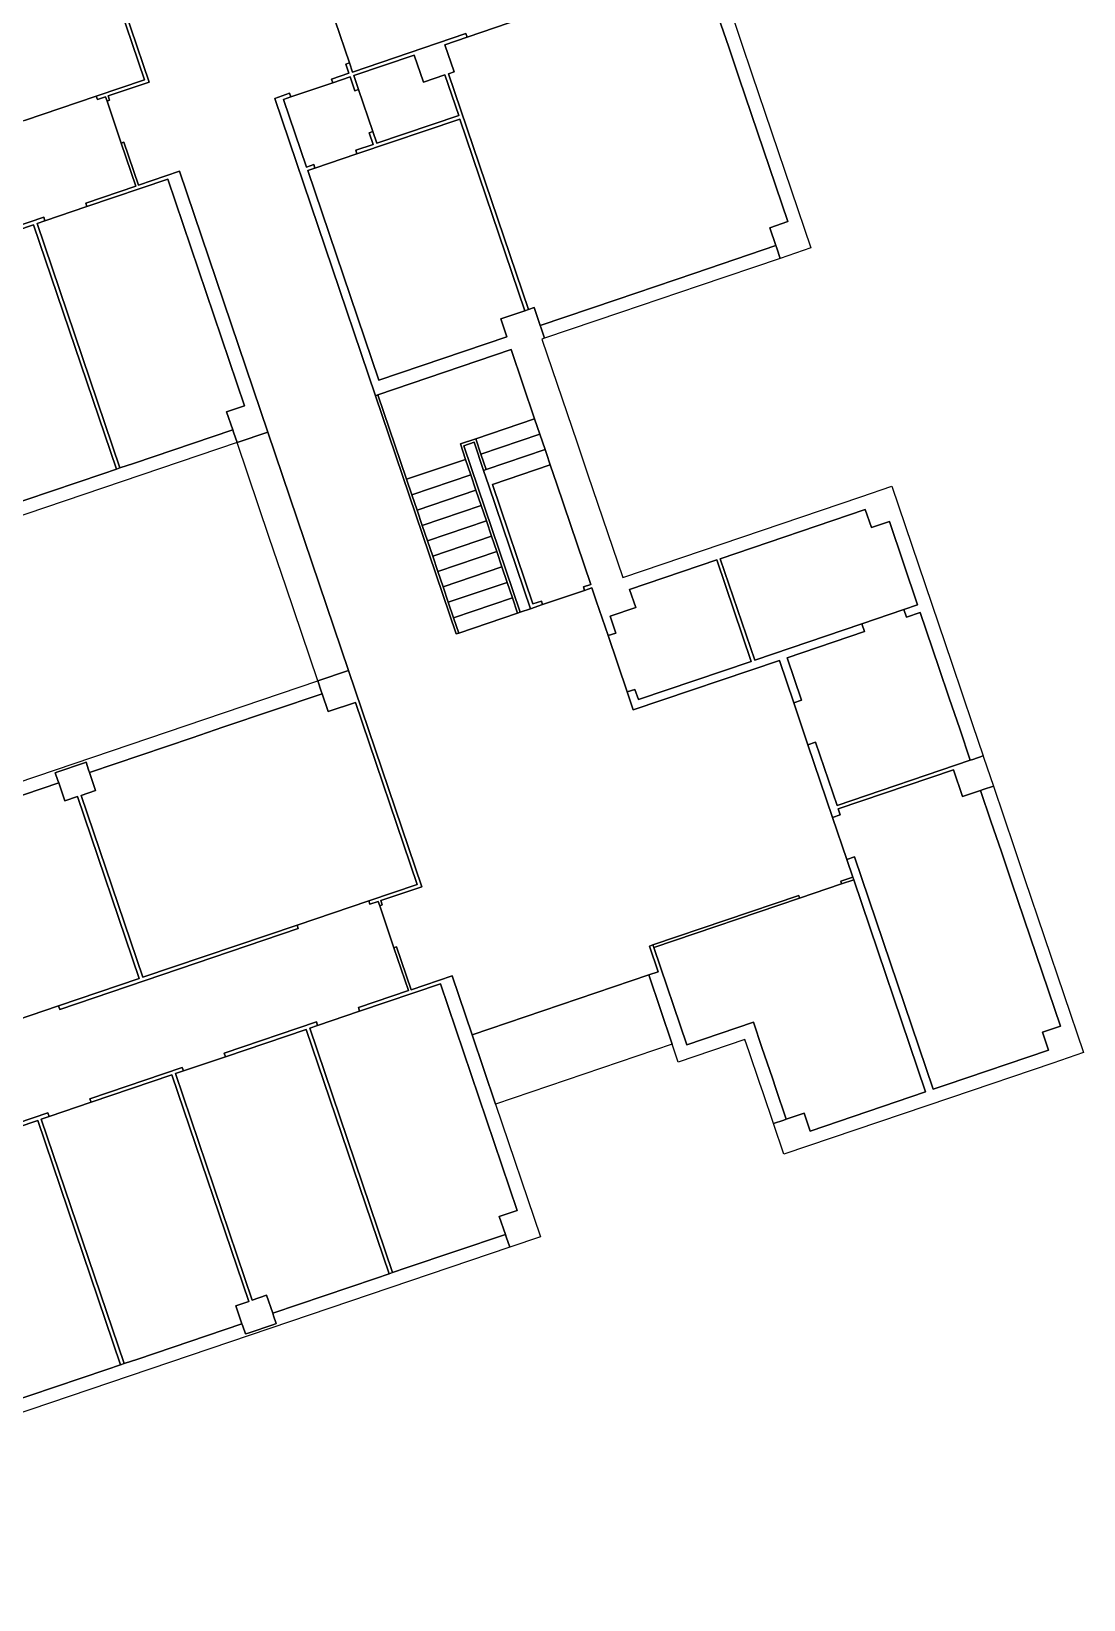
# Model space of a CAD drawing. Header units: inches. Extents: x 717221.7 to 717283.2, y 4251710.6 to 4251775.9.
# Drawn here: x 717263.76 to 717283.21, y 4251710.76 to 4251739.74 of the extents above; entities that cross this region are included whole.
import ezdxf

# ---------------------------------------------------------------- set-up
doc = ezdxf.new("R2010")
doc.units = ezdxf.units.IN
doc.header["$MEASUREMENT"] = 0

msp = doc.modelspace()

# ---------------------------------------------------------------- linework, layer by layer
for points in [[(717264.276, 4251742.698), (717264.323, 4251742.714), (717264.583, 4251742.802), (717265.938, 4251738.806), (717265.18, 4251738.549), (717265.207, 4251738.471), (717265.16, 4251738.455), (717265.133, 4251738.533), (717264.98, 4251738.481), (717264.957, 4251738.547), (717265.849, 4251738.85), (717264.71, 4251742.212), (717264.208, 4251742.042), (717264.095, 4251742.373), (717264.079, 4251742.42), (717264.015, 4251742.61), (717264.276, 4251742.698)], [(717269.377, 4251739.936), (717269.64, 4251739.16), (717269.574, 4251739.137), (717269.631, 4251738.97), (717269.31, 4251738.861), (717269.332, 4251738.795), (717268.556, 4251738.532), (717268.533, 4251738.598), (717268.258, 4251738.504), (717270.119, 4251733.011), (717271.612, 4251728.607), (717271.659, 4251728.623), (717272.748, 4251728.993), (717272.796, 4251729.009), (717272.985, 4251729.073), (717273.209, 4251729.149), (717273.985, 4251729.412), (717274.122, 4251729.458), (717274.202, 4251729.221), (717274.42, 4251728.577), (717274.773, 4251727.535), (717274.886, 4251727.204), (717277.585, 4251728.119), (717277.85, 4251727.337), (717278.113, 4251726.561), (717278.568, 4251725.218), (717278.831, 4251724.441), (717278.943, 4251724.113), (717278.719, 4251724.037), (717278.735, 4251723.99), (717277.959, 4251723.726), (717277.943, 4251723.774), (717275.249, 4251722.861), (717275.183, 4251722.838), (717275.343, 4251722.365), (717275.173, 4251722.307), (717271.905, 4251721.2), (717271.536, 4251722.289), (717270.778, 4251722.032), (717270.51, 4251722.825), (717270.462, 4251722.809), (717270.199, 4251723.585), (717270.246, 4251723.602), (717270.22, 4251723.68), (717270.978, 4251723.937), (717269.623, 4251727.933), (717268.13, 4251732.337), (717266.497, 4251737.158), (717265.739, 4251736.901), (717265.47, 4251737.694), (717265.423, 4251737.678), (717265.16, 4251738.455), (717265.207, 4251738.471), (717265.18, 4251738.549), (717265.938, 4251738.806), (717264.583, 4251742.802)], [(717264.095, 4251742.373), (717264.208, 4251742.042), (717264.71, 4251742.212), (717265.849, 4251738.85), (717264.957, 4251738.547), (717263.631, 4251738.098), (717260.621, 4251737.078), (717259.466, 4251740.487), (717259.845, 4251740.616), (717259.892, 4251740.632), (717259.796, 4251740.916), (717261.695, 4251741.559), (717262.263, 4251741.752), (717264.095, 4251742.373)], [(717273.105, 4251741.488), (717273.128, 4251741.422), (717273.214, 4251741.451), (717273.279, 4251741.259), (717273.345, 4251741.281), (717273.609, 4251740.505), (717273.542, 4251740.482), (717273.599, 4251740.315), (717272.567, 4251739.965), (717272.59, 4251739.899), (717271.813, 4251739.636), (717271.79, 4251739.702), (717269.697, 4251738.992), (717269.64, 4251739.16), (717269.377, 4251739.936), (717269.312, 4251740.129), (717272.351, 4251741.159), (717272.329, 4251741.225), (717273.105, 4251741.488)], [(717271.813, 4251739.636), (717272.59, 4251739.899), (717275.762, 4251740.974), (717275.932, 4251740.472), (717276.264, 4251740.584), (717276.456, 4251740.016), (717276.649, 4251739.448), (717276.841, 4251738.88), (717277.74, 4251736.228), (717277.409, 4251736.115), (717277.521, 4251735.784), (717276.021, 4251735.276), (717274.569, 4251734.784), (717273.164, 4251734.307), (717273.052, 4251734.639), (717272.948, 4251734.604), (717271.471, 4251738.96), (717271.575, 4251738.995), (717271.405, 4251739.497), (717271.813, 4251739.636)], [(717276.693, 4251740.096), (717276.885, 4251739.528), (717277.078, 4251738.96), (717278.169, 4251735.74), (717277.601, 4251735.547), (717277.537, 4251735.737), (717277.521, 4251735.784), (717277.409, 4251736.115), (717277.74, 4251736.228), (717276.841, 4251738.88), (717276.649, 4251739.448), (717276.456, 4251740.016)], [(717269.779, 4251737.478), (717269.756, 4251737.545), (717270.077, 4251737.653), (717270.004, 4251737.868), (717270.071, 4251737.89), (717270.143, 4251737.676), (717271.659, 4251738.189), (717271.405, 4251738.938), (717271.007, 4251738.803), (717270.837, 4251739.305), (717269.72, 4251738.926), (717269.807, 4251738.667), (717269.741, 4251738.645), (717269.653, 4251738.904), (717269.332, 4251738.795), (717269.31, 4251738.861), (717269.631, 4251738.97), (717269.574, 4251739.137), (717269.64, 4251739.16), (717269.697, 4251738.992), (717271.79, 4251739.702), (717271.813, 4251739.636), (717271.405, 4251739.497), (717271.575, 4251738.995), (717271.471, 4251738.96), (717272.948, 4251734.604), (717272.882, 4251734.581), (717271.681, 4251738.123), (717269.779, 4251737.478)], [(717270.071, 4251737.89), (717269.807, 4251738.667), (717269.72, 4251738.926), (717270.837, 4251739.305), (717271.007, 4251738.803), (717271.405, 4251738.938), (717271.659, 4251738.189), (717270.143, 4251737.676), (717270.071, 4251737.89)], [(717268.556, 4251738.532), (717269.332, 4251738.795), (717269.653, 4251738.904), (717269.741, 4251738.645), (717269.807, 4251738.667), (717270.071, 4251737.89), (717270.004, 4251737.868), (717270.077, 4251737.653), (717269.756, 4251737.545), (717269.779, 4251737.478), (717269.002, 4251737.215), (717268.98, 4251737.281), (717268.846, 4251737.236), (717268.422, 4251738.486), (717268.556, 4251738.532)], [(717263.631, 4251738.098), (717264.957, 4251738.547), (717264.98, 4251738.481), (717265.133, 4251738.533), (717265.16, 4251738.455), (717265.423, 4251737.678), (717265.692, 4251736.885), (717264.766, 4251736.571), (717264.788, 4251736.505), (717264.012, 4251736.242), (717263.989, 4251736.308), (717262.284, 4251735.73)], [(717270.119, 4251733.011), (717268.258, 4251738.504), (717268.533, 4251738.598), (717268.556, 4251738.532), (717268.422, 4251738.486), (717268.846, 4251737.236), (717268.98, 4251737.281), (717269.002, 4251737.215), (717268.868, 4251737.17), (717270.181, 4251733.296), (717272.549, 4251734.099), (717272.436, 4251734.43), (717272.882, 4251734.581), (717272.948, 4251734.604), (717273.052, 4251734.639), (717273.164, 4251734.307), (717273.18, 4251734.26), (717273.245, 4251734.071), (717273.197, 4251734.055), (717273.847, 4251732.137), (717274.04, 4251731.568), (717274.69, 4251729.651), (717279.094, 4251731.143), (717279.662, 4251731.336), (717280.77, 4251728.068), (717280.962, 4251727.5), (717281.155, 4251726.932), (717281.35, 4251726.354), (717281.161, 4251726.29), (717281.114, 4251726.274), (717280.918, 4251726.852), (717280.725, 4251727.42), (717280.533, 4251727.988), (717280.189, 4251729.002), (717279.935, 4251728.915), (717279.887, 4251729.057), (717280.141, 4251729.144), (717279.618, 4251730.687), (717279.286, 4251730.575), (717279.174, 4251730.906), (717276.494, 4251729.998), (717277.129, 4251728.123), (717279.11, 4251728.794), (717279.158, 4251728.652), (717277.727, 4251728.167), (717277.992, 4251727.385), (717277.85, 4251727.337), (717277.585, 4251728.119), (717274.886, 4251727.204), (717274.773, 4251727.535), (717274.915, 4251727.584), (717274.98, 4251727.394), (717277.063, 4251728.1), (717276.428, 4251729.976), (717274.817, 4251729.43), (717274.93, 4251729.098), (717274.456, 4251728.938), (717274.562, 4251728.625), (717274.42, 4251728.577), (717274.202, 4251729.221), (717274.122, 4251729.458), (717273.985, 4251729.412), (717273.963, 4251729.478), (717274.099, 4251729.524), (717273.472, 4251731.376), (717273.351, 4251731.731), (717273.279, 4251731.944), (717273.255, 4251732.015), (717273.159, 4251732.299), (717273.062, 4251732.583), (717272.629, 4251733.862), (717270.167, 4251733.027), (717270.119, 4251733.011)], [(717269.002, 4251737.215), (717269.779, 4251737.478), (717271.681, 4251738.123), (717272.882, 4251734.581), (717272.436, 4251734.43), (717272.549, 4251734.099), (717270.181, 4251733.296), (717268.868, 4251737.17), (717269.002, 4251737.215)], [(717264.788, 4251736.505), (717264.766, 4251736.571), (717265.692, 4251736.885), (717265.423, 4251737.678), (717265.47, 4251737.694), (717265.739, 4251736.901), (717266.497, 4251737.158), (717268.13, 4251732.337), (717267.87, 4251732.249), (717267.823, 4251732.233), (717267.562, 4251732.145), (717267.498, 4251732.334), (717267.482, 4251732.381), (717267.37, 4251732.713), (717267.701, 4251732.825), (717266.282, 4251737.011), (717264.788, 4251736.505)], [(717264.012, 4251736.242), (717264.788, 4251736.505), (717266.282, 4251737.011), (717267.701, 4251732.825), (717267.37, 4251732.713), (717267.482, 4251732.381), (717265.649, 4251731.76), (717265.398, 4251731.675), (717263.867, 4251736.193), (717264.012, 4251736.242)], [(717262.307, 4251735.664), (717262.284, 4251735.73), (717263.989, 4251736.308), (717264.012, 4251736.242), (717263.867, 4251736.193), (717265.398, 4251731.675), (717265.332, 4251731.653), (717263.801, 4251736.17), (717262.307, 4251735.664)], [(717261.53, 4251735.401), (717262.307, 4251735.664), (717263.801, 4251736.17), (717265.332, 4251731.653), (717265.081, 4251731.568), (717263.182, 4251730.924), (717263.07, 4251731.256), (717262.805, 4251731.166), (717261.386, 4251735.352), (717261.53, 4251735.401)], [(717273.164, 4251734.307), (717274.569, 4251734.784), (717276.021, 4251735.276), (717277.521, 4251735.784), (717277.537, 4251735.737), (717277.601, 4251735.547), (717276.102, 4251735.039), (717274.649, 4251734.547), (717273.245, 4251734.071), (717273.18, 4251734.26), (717273.164, 4251734.307)], [(717270.696, 4251731.465), (717270.167, 4251733.027), (717272.629, 4251733.862), (717273.062, 4251732.583), (717271.973, 4251732.214), (717271.689, 4251732.118), (717271.785, 4251731.834), (717270.696, 4251731.465)], [(717270.889, 4251730.896), (717270.985, 4251730.612), (717271.081, 4251730.328), (717271.178, 4251730.044), (717271.274, 4251729.76), (717271.37, 4251729.476), (717271.467, 4251729.192), (717271.563, 4251728.908), (717271.659, 4251728.623), (717271.612, 4251728.607), (717270.119, 4251733.011), (717270.167, 4251733.027), (717270.696, 4251731.465), (717270.793, 4251731.181), (717270.889, 4251730.896)], [(717271.973, 4251732.214), (717273.062, 4251732.583), (717273.159, 4251732.299), (717272.07, 4251731.93), (717271.973, 4251732.214)], [(717263.182, 4251730.924), (717265.081, 4251731.568), (717265.332, 4251731.653), (717265.398, 4251731.675), (717265.649, 4251731.76), (717267.482, 4251732.381), (717267.498, 4251732.334), (717267.562, 4251732.145), (717246.65, 4251725.057)], [(717267.562, 4251732.145), (717267.823, 4251732.233), (717267.87, 4251732.249), (717268.13, 4251732.337), (717269.623, 4251727.933), (717269.363, 4251727.845), (717269.315, 4251727.829), (717269.055, 4251727.741), (717268.461, 4251729.493), (717268.156, 4251730.393), (717267.562, 4251732.145)], [(717272.07, 4251731.93), (717273.159, 4251732.299), (717273.255, 4251732.015), (717272.166, 4251731.646), (717272.07, 4251731.93)], [(717272.166, 4251731.646), (717272.118, 4251731.63), (717271.942, 4251732.151), (717271.753, 4251732.087), (717272.796, 4251729.009), (717272.748, 4251728.993), (717272.652, 4251729.277), (717272.556, 4251729.561), (717272.459, 4251729.845), (717272.363, 4251730.129), (717272.267, 4251730.413), (717272.171, 4251730.697), (717272.074, 4251730.981), (717271.978, 4251731.266), (717271.882, 4251731.55), (717271.785, 4251731.834), (717271.689, 4251732.118), (717271.973, 4251732.214), (717272.07, 4251731.93), (717272.166, 4251731.646)], [(717272.118, 4251731.63), (717272.215, 4251731.346), (717272.985, 4251729.073), (717272.796, 4251729.009), (717271.753, 4251732.087), (717271.942, 4251732.151), (717272.118, 4251731.63)], [(717273.209, 4251729.149), (717272.985, 4251729.073), (717272.215, 4251731.346), (717272.118, 4251731.63), (717272.166, 4251731.646), (717273.255, 4251732.015), (717273.279, 4251731.944), (717273.351, 4251731.731), (717272.281, 4251731.368), (717273.029, 4251729.162), (717273.186, 4251729.215), (717273.209, 4251729.149)], [(717270.696, 4251731.465), (717271.785, 4251731.834), (717271.882, 4251731.55), (717270.793, 4251731.181), (717270.696, 4251731.465)], [(717273.985, 4251729.412), (717273.209, 4251729.149), (717273.186, 4251729.215), (717273.029, 4251729.162), (717272.281, 4251731.368), (717273.351, 4251731.731), (717273.472, 4251731.376), (717274.099, 4251729.524), (717273.963, 4251729.478), (717273.985, 4251729.412)], [(717270.793, 4251731.181), (717271.882, 4251731.55), (717271.978, 4251731.266), (717270.889, 4251730.896), (717270.793, 4251731.181)], [(717270.985, 4251730.612), (717270.889, 4251730.896), (717271.978, 4251731.266), (717272.074, 4251730.981), (717270.985, 4251730.612)], [(717270.985, 4251730.612), (717272.074, 4251730.981), (717272.171, 4251730.697), (717271.081, 4251730.328), (717270.985, 4251730.612)], [(717279.887, 4251729.057), (717279.11, 4251728.794), (717277.129, 4251728.123), (717276.494, 4251729.998), (717279.174, 4251730.906), (717279.286, 4251730.575), (717279.618, 4251730.687), (717280.141, 4251729.144), (717279.887, 4251729.057)], [(717271.081, 4251730.328), (717272.171, 4251730.697), (717272.267, 4251730.413), (717271.178, 4251730.044), (717271.081, 4251730.328)], [(717271.178, 4251730.044), (717272.267, 4251730.413), (717272.363, 4251730.129), (717271.274, 4251729.76), (717271.178, 4251730.044)], [(717271.274, 4251729.76), (717272.363, 4251730.129), (717272.459, 4251729.845), (717271.37, 4251729.476), (717271.274, 4251729.76)], [(717274.773, 4251727.535), (717274.42, 4251728.577), (717274.562, 4251728.625), (717274.456, 4251728.938), (717274.93, 4251729.098), (717274.817, 4251729.43), (717276.428, 4251729.976), (717277.063, 4251728.1), (717274.98, 4251727.394), (717274.915, 4251727.584), (717274.773, 4251727.535)], [(717271.37, 4251729.476), (717272.459, 4251729.845), (717272.556, 4251729.561), (717271.467, 4251729.192), (717271.37, 4251729.476)], [(717271.467, 4251729.192), (717272.556, 4251729.561), (717272.652, 4251729.277), (717271.563, 4251728.908), (717271.467, 4251729.192)], [(717271.563, 4251728.908), (717272.652, 4251729.277), (717272.748, 4251728.993), (717271.659, 4251728.623), (717271.563, 4251728.908)], [(717278.113, 4251726.561), (717277.85, 4251727.337), (717277.992, 4251727.385), (717277.727, 4251728.167), (717279.158, 4251728.652), (717279.11, 4251728.794), (717279.887, 4251729.057), (717279.935, 4251728.915), (717280.189, 4251729.002), (717280.533, 4251727.988), (717280.725, 4251727.42), (717280.918, 4251726.852), (717281.114, 4251726.274), (717278.651, 4251725.439), (717278.255, 4251726.609), (717278.113, 4251726.561)], [(717269.623, 4251727.933), (717270.978, 4251723.937), (717270.22, 4251723.68), (717270.246, 4251723.602), (717270.199, 4251723.585), (717270.173, 4251723.664), (717270.019, 4251723.612), (717269.997, 4251723.678), (717270.889, 4251723.98), (717269.749, 4251727.343), (717269.247, 4251727.172), (717269.135, 4251727.504), (717269.119, 4251727.551), (717269.055, 4251727.741), (717269.315, 4251727.829), (717269.363, 4251727.845), (717269.623, 4251727.933)], [(717254.83, 4251722.919), (717269.055, 4251727.741), (717269.119, 4251727.551), (717269.135, 4251727.504), (717267.302, 4251726.883), (717266.734, 4251726.69), (717264.835, 4251726.047), (717264.819, 4251726.094), (717264.771, 4251726.236), (717264.724, 4251726.22), (717264.25, 4251726.06), (717264.203, 4251726.043), (717264.251, 4251725.901), (717264.267, 4251725.854), (717262.34, 4251725.201)], [(717269.135, 4251727.504), (717269.247, 4251727.172), (717269.749, 4251727.343), (717270.889, 4251723.98), (717269.997, 4251723.678), (717268.671, 4251723.229), (717265.822, 4251722.263), (717264.682, 4251725.625), (717264.948, 4251725.715), (717264.835, 4251726.047), (717266.734, 4251726.69), (717267.302, 4251726.883), (717269.135, 4251727.504)], [(717281.54, 4251725.795), (717281.35, 4251725.731), (717281.303, 4251725.715), (717280.972, 4251725.603), (717280.805, 4251726.095), (717278.674, 4251725.373), (717278.71, 4251725.266), (717278.568, 4251725.218), (717278.113, 4251726.561), (717278.255, 4251726.609), (717278.651, 4251725.439), (717281.114, 4251726.274), (717281.161, 4251726.29), (717281.35, 4251726.354), (717281.358, 4251726.333), (717281.54, 4251725.795)], [(717264.267, 4251725.854), (717264.251, 4251725.901), (717264.203, 4251726.043), (717264.25, 4251726.06), (717264.724, 4251726.22), (717264.771, 4251726.236), (717264.819, 4251726.094), (717264.835, 4251726.047), (717264.948, 4251725.715), (717264.682, 4251725.625), (717265.822, 4251722.263), (717268.671, 4251723.229), (717268.693, 4251723.162), (717264.284, 4251721.668), (717264.262, 4251721.734), (717265.756, 4251722.241), (717264.616, 4251725.603), (717264.379, 4251725.523), (717264.267, 4251725.854)], [(717281.303, 4251725.715), (717281.496, 4251725.147), (717281.688, 4251724.579), (717281.881, 4251724.01), (717282.78, 4251721.359), (717282.448, 4251721.246), (717282.561, 4251720.915), (717280.666, 4251720.273), (717280.43, 4251720.193), (717278.973, 4251724.489), (717278.831, 4251724.441), (717278.568, 4251725.218), (717278.71, 4251725.266), (717278.674, 4251725.373), (717280.805, 4251726.095), (717280.972, 4251725.603), (717281.303, 4251725.715)], [(717264.267, 4251725.854), (717264.379, 4251725.523), (717264.616, 4251725.603), (717265.756, 4251722.241), (717264.262, 4251721.734), (717263.485, 4251721.471), (717263.145, 4251721.356), (717262.368, 4251721.092), (717260.651, 4251720.511), (717260.28, 4251721.606), (717260.232, 4251721.59), (717260.185, 4251721.574), (717259.736, 4251722.899), (717259.783, 4251722.915), (717259.83, 4251722.932), (717259.511, 4251723.873), (717259.985, 4251724.033), (717259.873, 4251724.365), (717261.771, 4251725.008), (717262.34, 4251725.201), (717264.267, 4251725.854)], [(717277.476, 4251719.561), (717277.665, 4251719.625), (717277.713, 4251719.641), (717278.044, 4251719.754), (717278.157, 4251719.422), (717280.288, 4251720.144), (717278.959, 4251724.065), (717278.943, 4251724.113), (717278.831, 4251724.441), (717278.973, 4251724.489), (717280.43, 4251720.193), (717280.666, 4251720.273), (717282.561, 4251720.915), (717282.448, 4251721.246), (717282.78, 4251721.359), (717281.881, 4251724.01), (717281.688, 4251724.579), (717281.496, 4251725.147), (717281.303, 4251725.715), (717281.35, 4251725.731), (717281.54, 4251725.795), (717281.732, 4251725.227), (717281.925, 4251724.659), (717282.118, 4251724.091), (717283.209, 4251720.871), (717282.641, 4251720.678), (717280.747, 4251720.036), (717277.669, 4251718.993), (717277.476, 4251719.561)], [(717275.265, 4251722.813), (717277.959, 4251723.726), (717278.735, 4251723.99), (717278.959, 4251724.065), (717280.288, 4251720.144), (717278.157, 4251719.422), (717278.044, 4251719.754), (717277.713, 4251719.641), (717277.52, 4251720.21), (717277.456, 4251720.399), (717277.263, 4251720.967), (717277.106, 4251721.431), (717275.875, 4251721.014), (717275.265, 4251722.813)], [(717278.959, 4251724.065), (717278.735, 4251723.99), (717278.719, 4251724.037), (717278.943, 4251724.113), (717278.959, 4251724.065)], [(717263.485, 4251721.471), (717264.262, 4251721.734), (717264.284, 4251721.668), (717268.693, 4251723.162), (717268.671, 4251723.229), (717269.997, 4251723.678), (717270.019, 4251723.612), (717270.173, 4251723.664), (717270.199, 4251723.585), (717270.462, 4251722.809), (717270.731, 4251722.016), (717269.805, 4251721.702), (717269.828, 4251721.636), (717269.051, 4251721.373), (717269.029, 4251721.439), (717267.324, 4251720.861), (717267.347, 4251720.795), (717266.57, 4251720.532), (717266.547, 4251720.598), (717264.843, 4251720.02), (717264.865, 4251719.954), (717264.089, 4251719.691), (717264.066, 4251719.757), (717262.361, 4251719.179)], [(717275.249, 4251722.861), (717277.943, 4251723.774), (717277.959, 4251723.726), (717275.265, 4251722.813), (717275.249, 4251722.861)], [(717271.905, 4251721.2), (717272.339, 4251719.921), (717273.17, 4251717.468), (717272.602, 4251717.275), (717272.538, 4251717.465), (717272.521, 4251717.512), (717272.409, 4251717.844), (717272.741, 4251717.956), (717271.322, 4251722.142), (717269.828, 4251721.636), (717269.805, 4251721.702), (717270.731, 4251722.016), (717270.462, 4251722.809), (717270.51, 4251722.825), (717270.778, 4251722.032), (717271.536, 4251722.289), (717271.905, 4251721.2)], [(717275.606, 4251721.028), (717275.173, 4251722.307), (717275.343, 4251722.365), (717275.183, 4251722.838), (717275.249, 4251722.861), (717275.265, 4251722.813), (717275.875, 4251721.014), (717277.106, 4251721.431), (717277.263, 4251720.967), (717277.456, 4251720.399), (717277.52, 4251720.21), (717277.713, 4251719.641), (717277.665, 4251719.625), (717277.476, 4251719.561), (717277.283, 4251720.129), (717277.219, 4251720.319), (717277.027, 4251720.887), (717276.95, 4251721.114), (717275.718, 4251720.697), (717275.606, 4251721.028)], [(717269.051, 4251721.373), (717269.828, 4251721.636), (717271.322, 4251722.142), (717272.741, 4251717.956), (717272.409, 4251717.844), (717272.521, 4251717.512), (717270.689, 4251716.891), (717270.438, 4251716.806), (717268.907, 4251721.324), (717269.051, 4251721.373)], [(717271.905, 4251721.2), (717275.173, 4251722.307), (717275.606, 4251721.028), (717272.339, 4251719.921), (717271.905, 4251721.2)], [(717266.57, 4251720.532), (717267.347, 4251720.795), (717268.84, 4251721.301), (717270.372, 4251716.784), (717270.121, 4251716.699), (717268.222, 4251716.055), (717268.109, 4251716.386), (717267.844, 4251716.297), (717266.425, 4251720.483), (717266.57, 4251720.532)], [(717267.347, 4251720.795), (717267.324, 4251720.861), (717269.029, 4251721.439), (717269.051, 4251721.373), (717268.907, 4251721.324), (717270.438, 4251716.806), (717270.372, 4251716.784), (717268.84, 4251721.301), (717267.347, 4251720.795)], [(717264.089, 4251719.691), (717264.865, 4251719.954), (717266.359, 4251720.46), (717267.778, 4251716.274), (717267.541, 4251716.194), (717267.653, 4251715.862), (717265.726, 4251715.209), (717265.475, 4251715.124), (717263.944, 4251719.642), (717264.089, 4251719.691)], [(717268.222, 4251716.055), (717268.238, 4251716.008), (717268.286, 4251715.866), (717268.239, 4251715.849), (717267.765, 4251715.689), (717267.718, 4251715.673), (717267.67, 4251715.815), (717267.653, 4251715.862), (717267.541, 4251716.194), (717267.778, 4251716.274), (717266.359, 4251720.46), (717264.865, 4251719.954), (717264.843, 4251720.02), (717266.547, 4251720.598), (717266.57, 4251720.532), (717266.425, 4251720.483), (717267.844, 4251716.297), (717268.109, 4251716.386), (717268.222, 4251716.055)], [(717261.607, 4251718.85), (717262.384, 4251719.113), (717263.878, 4251719.619), (717265.409, 4251715.102), (717265.158, 4251715.017), (717263.259, 4251714.373), (717263.147, 4251714.704), (717262.882, 4251714.615), (717261.463, 4251718.801), (717261.607, 4251718.85)], [(717262.384, 4251719.113), (717262.361, 4251719.179), (717264.066, 4251719.757), (717264.089, 4251719.691), (717263.944, 4251719.642), (717265.475, 4251715.124), (717265.409, 4251715.102), (717263.878, 4251719.619), (717262.384, 4251719.113)], [(717272.521, 4251717.512), (717272.538, 4251717.465), (717272.602, 4251717.275), (717253.385, 4251710.763)], [(717263.259, 4251714.373), (717265.158, 4251715.017), (717265.409, 4251715.102), (717265.475, 4251715.124), (717265.726, 4251715.209), (717267.653, 4251715.862), (717267.67, 4251715.815), (717267.718, 4251715.673), (717267.765, 4251715.689), (717268.239, 4251715.849), (717268.286, 4251715.866), (717268.238, 4251716.008), (717268.222, 4251716.055), (717270.121, 4251716.699), (717270.372, 4251716.784), (717270.438, 4251716.806), (717270.689, 4251716.891), (717272.521, 4251717.512)]]:
    msp.add_lwpolyline(points)

doc.saveas('drawing.dxf')
